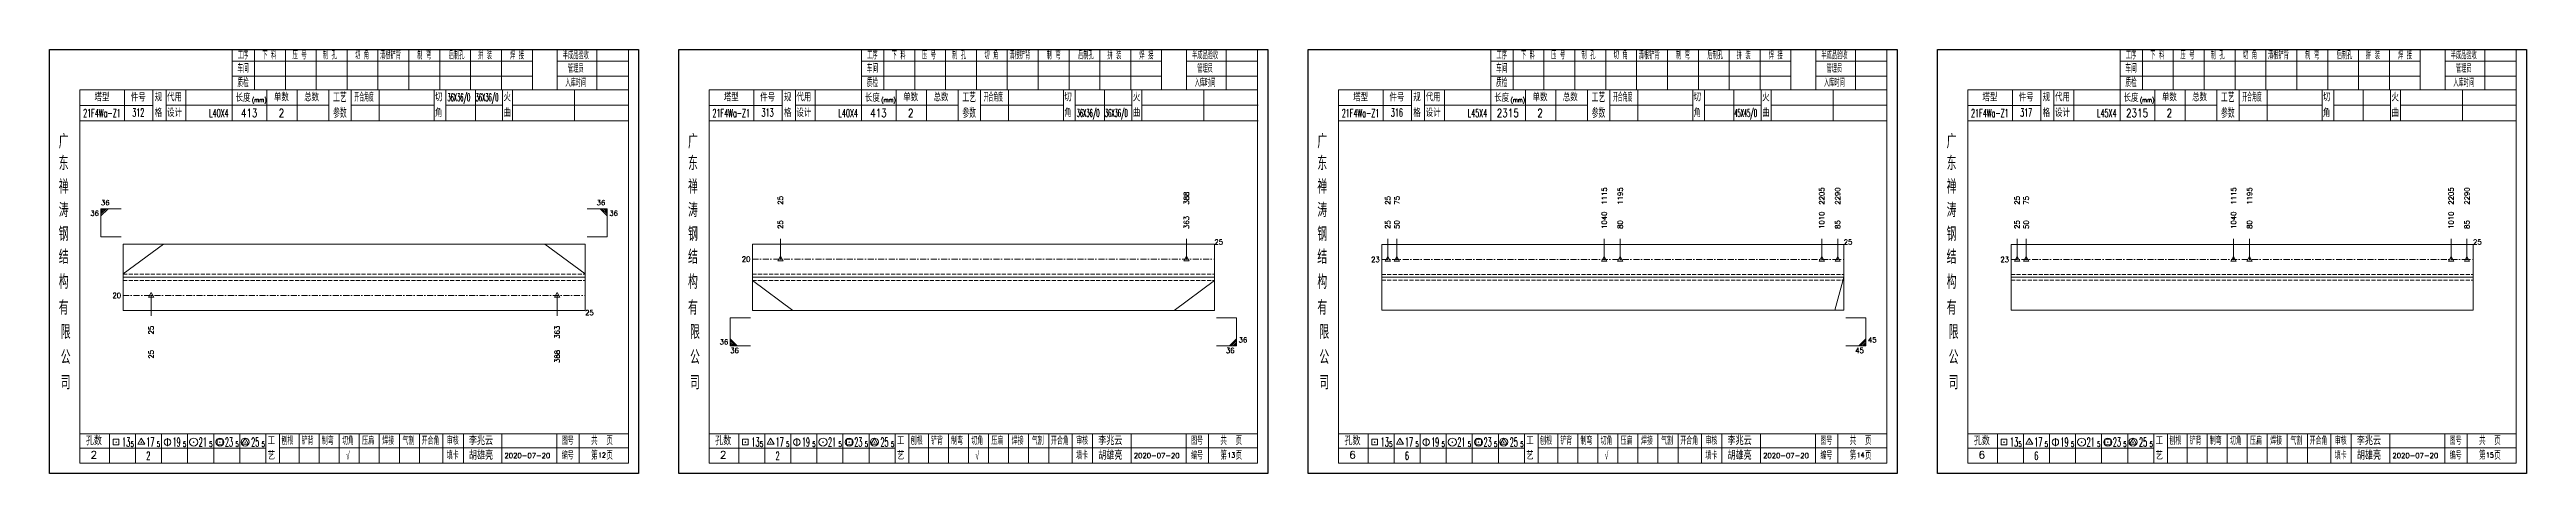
# Model space of a CAD drawing. Extents: x 1310 to 15542, y -76 to 8381.
# Drawn here: x 4950 to 6178, y 4374 to 4584 of the extents above; entities that cross this region are included whole.
import ezdxf
from ezdxf.enums import TextEntityAlignment as Align

# ---------------------------------------------------------------- set-up
doc = ezdxf.new("R2010")
doc.units = 0
doc.header["$MEASUREMENT"] = 0
doc.linetypes.add('一点画线', pattern=[5.2, 3, -1, 0.2, -1])
doc.linetypes.add('虚线', pattern=[2.75, 2, -0.75])
doc.layers.get('0').update_dxf_attribs({"linetype": 'CONTINUOUS', "lineweight": 25})
for name, color, linetype, lineweight in [('1', 7, 'CONTINUOUS', 25), ('4', 7, 'CONTINUOUS', 25), ('5', 7, 'CONTINUOUS', 25)]:
    doc.layers.add(name, color=color, linetype=linetype, lineweight=lineweight)
doc.styles.get("Standard").update_dxf_attribs({"font": 'simplex.shx', "width": 0.7, "height": 3, "bigfont": 'gbhzfs.shx'})

# ---------------------------------------------------------------- blocks, each defined once
blk = doc.blocks.new('孔17.5')
at = {"layer": '5', "color": 7, "linetype": 'Continuous', "lineweight": 13}
for p, q in [((0, 1), (-0.866, -0.5)), ((-0.1, -0.1), (0.1, 0.1)), ((0.1, -0.1), (-0.1, 0.1)), ((0.866, -0.5), (0, 1)), ((-0.866, -0.5), (0.866, -0.5))]:
    blk.add_line(p, q, dxfattribs=at)
blk = doc.blocks.new('CTJGK')
at = {"color": 6, "linetype": 'Continuous'}
for p, q in [((0, 209.97), (292.13, 209.97)), ((0, 0), (0, 209.97)), ((292.13, 209.97), (292.13, 0)), ((292.13, 0), (0, 0))]:
    blk.add_line(p, q, dxfattribs=at)

msp = doc.modelspace()

# ---------------------------------------------------------------- linework, layer by layer
at = {"color": 7, "linetype": 'Continuous', "lineweight": 13}
for p, q in [((4975.352, 4504.884), (4985.352, 4504.884)), ((4975.352, 4490.884), (4975.352, 4504.884)), ((4976.227, 4504.884), (4975.352, 4504.009)), ((4977.102, 4504.884), (4975.352, 4503.134)), ((4977.977, 4504.884), (4975.352, 4502.259)), ((4978.852, 4504.884), (4975.352, 4501.384)), ((5226.482, 4504.884), (5216.482, 4504.884)), ((5222.982, 4504.884), (5226.482, 4501.384)), ((5223.857, 4504.884), (5226.482, 4502.259)), ((5224.732, 4504.884), (5226.482, 4503.134)), ((5225.607, 4504.884), (5226.482, 4504.009)), ((5226.482, 4490.884), (5226.482, 4504.884)), ((4975.352, 4490.884), (4985.352, 4490.884)), ((4986.352, 4472.534), (5006.324, 4487.384)), ((5215.482, 4472.534), (5195.509, 4487.384)), ((5226.482, 4490.884), (5216.482, 4490.884)), ((5312.352, 4479.884), (5312.352, 4489.884)), ((5513.742, 4479.884), (5513.742, 4489.884)), ((5613.612, 4479.717), (5613.612, 4489.884)), ((5618.112, 4479.717), (5618.112, 4489.884)), ((5720.97, 4479.717), (5720.97, 4489.884)), ((5728.888, 4479.717), (5728.888, 4489.884)), ((5828.854, 4479.717), (5828.854, 4489.884)), ((5836.742, 4479.717), (5836.742, 4489.884)), ((5925.742, 4479.717), (5925.742, 4489.884)), ((5930.242, 4479.717), (5930.242, 4489.884)), ((6033.1, 4479.717), (6033.1, 4489.884)), ((6041.018, 4479.717), (6041.018, 4489.884)), ((6140.984, 4479.717), (6140.984, 4489.884)), ((6148.872, 4479.717), (6148.872, 4489.884)), ((5000.222, 4461.884), (5000.222, 4451.884)), ((5201.612, 4461.884), (5201.612, 4451.884)), ((5298.482, 4469.234), (5318.454, 4454.384)), ((5527.612, 4469.234), (5507.639, 4454.384)), ((5839.742, 4470.884), (5835.288, 4454.551)), ((5287.482, 4450.884), (5297.482, 4450.884)), ((5287.482, 4450.884), (5287.482, 4436.884)), ((5538.612, 4450.884), (5528.612, 4450.884)), ((5538.612, 4450.884), (5538.612, 4436.884)), ((5850.742, 4450.884), (5840.742, 4450.884)), ((5850.742, 4450.884), (5850.742, 4436.884)), ((5290.982, 4436.884), (5287.482, 4440.384)), ((5290.107, 4436.884), (5287.482, 4439.509)), ((5289.232, 4436.884), (5287.482, 4438.634)), ((5288.357, 4436.884), (5287.482, 4437.759)), ((5287.482, 4436.884), (5297.482, 4436.884)), ((5538.612, 4436.884), (5528.612, 4436.884)), ((5535.112, 4436.884), (5538.612, 4440.384)), ((5535.987, 4436.884), (5538.612, 4439.509)), ((5536.862, 4436.884), (5538.612, 4438.634)), ((5537.737, 4436.884), (5538.612, 4437.759)), ((5850.742, 4436.884), (5840.742, 4436.884)), ((5847.242, 4436.884), (5850.742, 4440.384)), ((5848.117, 4436.884), (5850.742, 4439.509)), ((5848.992, 4436.884), (5850.742, 4438.634)), ((5849.867, 4436.884), (5850.742, 4437.759))]:
    msp.add_line(p, q, dxfattribs=at)
at = {"color": 7, "linetype": 'Continuous', "lineweight": 18}
for p, q in [((4986.352, 4487.384), (4986.352, 4454.384)), ((4986.352, 4487.384), (5215.482, 4487.384)), ((5215.482, 4487.384), (5215.482, 4454.384)), ((5298.482, 4487.384), (5298.482, 4454.384)), ((5298.482, 4487.384), (5527.612, 4487.384)), ((5527.612, 4487.384), (5527.612, 4454.384)), ((5610.612, 4487.217), (5610.612, 4454.551)), ((5610.612, 4487.217), (5839.742, 4487.217)), ((5839.742, 4487.217), (5839.742, 4454.551)), ((5922.742, 4487.217), (5922.742, 4454.551)), ((5922.742, 4487.217), (6151.872, 4487.217)), ((6151.872, 4487.217), (6151.872, 4454.551)), ((4986.352, 4470.884), (5215.482, 4470.884)), ((5298.482, 4470.884), (5527.612, 4470.884)), ((5610.612, 4470.884), (5839.742, 4470.884)), ((5922.742, 4470.884), (6151.872, 4470.884))]:
    msp.add_line(p, q, dxfattribs=at)
at = {"color": 1, "linetype": '虚线', "lineweight": 18}
for p, q in [((4986.352, 4472.384), (5215.482, 4472.384)), ((5298.482, 4472.384), (5527.612, 4472.384)), ((5610.612, 4472.217), (5839.742, 4472.217)), ((5922.742, 4472.217), (6151.872, 4472.217)), ((4986.352, 4469.384), (5215.482, 4469.384)), ((5298.482, 4469.384), (5527.612, 4469.384)), ((5610.612, 4469.551), (5839.742, 4469.551)), ((5922.742, 4469.551), (6151.872, 4469.551))]:
    msp.add_line(p, q, dxfattribs=at)
at = {"color": 3, "linetype": '一点画线', "lineweight": 13}
for p, q in [((5298.482, 4479.884), (5527.612, 4479.884)), ((5610.612, 4479.717), (5839.742, 4479.717)), ((5922.742, 4479.717), (6151.872, 4479.717)), ((4986.352, 4461.884), (5215.482, 4461.884))]:
    msp.add_line(p, q, dxfattribs=at)
at = {"layer": '1', "color": 7, "linetype": 'Continuous', "lineweight": 18}
for p, q in [((4986.352, 4454.384), (5215.482, 4454.384)), ((5298.482, 4454.384), (5527.612, 4454.384)), ((5610.612, 4454.551), (5839.742, 4454.551)), ((5922.742, 4454.551), (6151.872, 4454.551))]:
    msp.add_line(p, q, dxfattribs=at)
at = {"layer": '4', "color": 1, "linetype": 'Continuous', "lineweight": 18}
for p, q in [((4949.852, 4583.711), (4949.852, 4373.741)), ((5241.982, 4583.711), (4949.852, 4583.711)), ((5040.482, 4583.711), (5040.482, 4563.871)), ((5051.512, 4583.711), (5051.512, 4563.851)), ((5066.822, 4583.711), (5066.822, 4563.851)), ((5082.142, 4583.711), (5082.142, 4563.851)), ((5097.452, 4583.711), (5097.452, 4563.851)), ((5112.762, 4583.711), (5112.762, 4563.851)), ((5128.072, 4583.711), (5128.072, 4563.851)), ((5143.392, 4583.711), (5143.392, 4563.851)), ((5158.702, 4583.711), (5158.702, 4563.851)), ((5174.012, 4583.711), (5174.012, 4563.851)), ((5189.322, 4583.711), (5189.322, 4563.871)), ((5189.322, 4583.711), (5189.322, 4563.851)), ((5201.602, 4583.711), (5201.602, 4563.851)), ((5221.352, 4583.711), (5221.352, 4563.851)), ((5236.932, 4583.711), (5236.932, 4563.851)), ((5241.982, 4553.911), (5241.982, 4583.711)), ((5261.982, 4583.711), (5261.982, 4373.741)), ((5554.112, 4583.711), (5261.982, 4583.711)), ((5352.612, 4583.711), (5352.612, 4563.871)), ((5363.642, 4583.711), (5363.642, 4563.851)), ((5378.952, 4583.711), (5378.952, 4563.851)), ((5394.272, 4583.711), (5394.272, 4563.851)), ((5409.582, 4583.711), (5409.582, 4563.851)), ((5424.892, 4583.711), (5424.892, 4563.851)), ((5440.202, 4583.711), (5440.202, 4563.851)), ((5455.522, 4583.711), (5455.522, 4563.851)), ((5470.832, 4583.711), (5470.832, 4563.851)), ((5486.142, 4583.711), (5486.142, 4563.851)), ((5501.452, 4583.711), (5501.452, 4563.871)), ((5501.452, 4583.711), (5501.452, 4563.851)), ((5513.732, 4583.711), (5513.732, 4563.851)), ((5533.482, 4583.711), (5533.482, 4563.851)), ((5549.062, 4583.711), (5549.062, 4563.851)), ((5554.112, 4553.911), (5554.112, 4583.711)), ((5574.112, 4583.711), (5574.112, 4373.741)), ((5866.242, 4583.711), (5574.112, 4583.711)), ((5664.742, 4583.711), (5664.742, 4563.871)), ((5675.772, 4583.711), (5675.772, 4563.851)), ((5691.082, 4583.711), (5691.082, 4563.851)), ((5706.402, 4583.711), (5706.402, 4563.851)), ((5721.712, 4583.711), (5721.712, 4563.851)), ((5737.022, 4583.711), (5737.022, 4563.851)), ((5752.332, 4583.711), (5752.332, 4563.851)), ((5767.652, 4583.711), (5767.652, 4563.851)), ((5782.962, 4583.711), (5782.962, 4563.851)), ((5798.272, 4583.711), (5798.272, 4563.851)), ((5813.582, 4583.711), (5813.582, 4563.871)), ((5813.582, 4583.711), (5813.582, 4563.851)), ((5825.862, 4583.711), (5825.862, 4563.851)), ((5845.612, 4583.711), (5845.612, 4563.851)), ((5861.192, 4583.711), (5861.192, 4563.851)), ((5866.242, 4553.911), (5866.242, 4583.711)), ((5886.242, 4583.711), (5886.242, 4373.741)), ((6178.372, 4583.711), (5886.242, 4583.711)), ((5976.872, 4583.711), (5976.872, 4563.871)), ((5987.902, 4583.711), (5987.902, 4563.851)), ((6003.212, 4583.711), (6003.212, 4563.851)), ((6018.532, 4583.711), (6018.532, 4563.851)), ((6033.842, 4583.711), (6033.842, 4563.851)), ((6049.152, 4583.711), (6049.152, 4563.851)), ((6064.462, 4583.711), (6064.462, 4563.851)), ((6079.782, 4583.711), (6079.782, 4563.851)), ((6095.092, 4583.711), (6095.092, 4563.851)), ((6110.402, 4583.711), (6110.402, 4563.851)), ((6125.712, 4583.711), (6125.712, 4563.871)), ((6125.712, 4583.711), (6125.712, 4563.851)), ((6137.992, 4583.711), (6137.992, 4563.851)), ((6157.742, 4583.711), (6157.742, 4563.851)), ((6173.322, 4583.711), (6173.322, 4563.851)), ((6178.372, 4553.911), (6178.372, 4583.711)), ((5189.322, 4577.981), (5040.482, 4577.981)), ((5189.322, 4570.501), (5040.482, 4570.501)), ((5236.932, 4577.981), (5201.602, 4577.981)), ((5236.932, 4570.501), (5201.602, 4570.501)), ((5501.452, 4577.981), (5352.612, 4577.981)), ((5501.452, 4570.501), (5352.612, 4570.501)), ((5549.062, 4577.981), (5513.732, 4577.981)), ((5549.062, 4570.501), (5513.732, 4570.501)), ((5813.582, 4577.981), (5664.742, 4577.981)), ((5813.582, 4570.501), (5664.742, 4570.501)), ((5861.192, 4577.981), (5825.862, 4577.981)), ((5861.192, 4570.501), (5825.862, 4570.501)), ((6125.712, 4577.981), (5976.872, 4577.981)), ((6125.712, 4570.501), (5976.872, 4570.501)), ((6173.322, 4577.981), (6137.992, 4577.981)), ((6173.322, 4570.501), (6137.992, 4570.501)), ((4964.862, 4563.851), (4964.862, 4378.791)), ((5236.932, 4563.851), (4964.862, 4563.851)), ((4986.982, 4563.861), (4986.982, 4548.441)), ((5001.132, 4548.441), (5001.132, 4563.851)), ((5007.632, 4548.441), (5007.632, 4563.851)), ((5017.502, 4563.851), (5017.502, 4548.441)), ((5040.482, 4563.871), (5040.482, 4548.441)), ((5057.602, 4563.851), (5057.602, 4548.441)), ((5072.652, 4563.851), (5072.652, 4548.441)), ((5088.352, 4563.851), (5088.352, 4548.441)), ((5099.412, 4563.851), (5099.412, 4548.441)), ((5113.362, 4563.851), (5113.362, 4548.441)), ((5140.662, 4563.851), (5140.662, 4548.441)), ((5146.422, 4563.851), (5146.422, 4548.441)), ((5161.042, 4563.851), (5161.042, 4548.441)), ((5174.502, 4563.851), (5174.502, 4548.441)), ((5179.492, 4563.851), (5179.492, 4548.441)), ((5210.232, 4563.851), (5210.232, 4548.441)), ((5236.932, 4378.791), (5236.932, 4563.851)), ((5276.992, 4563.851), (5276.992, 4378.791)), ((5549.062, 4563.851), (5276.992, 4563.851)), ((5299.112, 4563.861), (5299.112, 4548.441)), ((5313.262, 4548.441), (5313.262, 4563.851)), ((5319.762, 4548.441), (5319.762, 4563.851)), ((5329.632, 4563.851), (5329.632, 4548.441)), ((5352.612, 4563.871), (5352.612, 4548.441)), ((5369.732, 4563.851), (5369.732, 4548.441)), ((5384.782, 4563.851), (5384.782, 4548.441)), ((5400.482, 4563.851), (5400.482, 4548.441)), ((5411.542, 4563.851), (5411.542, 4548.441)), ((5425.492, 4563.851), (5425.492, 4548.441)), ((5452.792, 4563.851), (5452.792, 4548.441)), ((5458.552, 4563.851), (5458.552, 4548.441)), ((5473.172, 4563.851), (5473.172, 4548.441)), ((5486.632, 4563.851), (5486.632, 4548.441)), ((5491.622, 4563.851), (5491.622, 4548.441)), ((5522.362, 4563.851), (5522.362, 4548.441)), ((5549.062, 4378.791), (5549.062, 4563.851)), ((5589.122, 4563.851), (5589.122, 4378.791)), ((5861.192, 4563.851), (5589.122, 4563.851)), ((5611.242, 4563.861), (5611.242, 4548.441)), ((5625.392, 4548.441), (5625.392, 4563.851)), ((5631.892, 4548.441), (5631.892, 4563.851)), ((5641.762, 4563.851), (5641.762, 4548.441)), ((5664.742, 4563.871), (5664.742, 4548.441)), ((5681.862, 4563.851), (5681.862, 4548.441)), ((5696.912, 4563.851), (5696.912, 4548.441)), ((5712.612, 4563.851), (5712.612, 4548.441)), ((5723.672, 4563.851), (5723.672, 4548.441)), ((5737.622, 4563.851), (5737.622, 4548.441)), ((5764.922, 4563.851), (5764.922, 4548.441)), ((5770.682, 4563.851), (5770.682, 4548.441)), ((5785.302, 4563.851), (5785.302, 4548.441)), ((5798.762, 4563.851), (5798.762, 4548.441)), ((5803.752, 4563.851), (5803.752, 4548.441)), ((5834.492, 4563.851), (5834.492, 4548.441)), ((5861.192, 4378.791), (5861.192, 4563.851)), ((5901.252, 4563.851), (5901.252, 4378.791)), ((6173.322, 4563.851), (5901.252, 4563.851)), ((5923.372, 4563.861), (5923.372, 4548.441)), ((5937.522, 4548.441), (5937.522, 4563.851)), ((5944.022, 4548.441), (5944.022, 4563.851)), ((5953.892, 4563.851), (5953.892, 4548.441)), ((5976.872, 4563.871), (5976.872, 4548.441)), ((5993.992, 4563.851), (5993.992, 4548.441)), ((6009.042, 4563.851), (6009.042, 4548.441)), ((6024.742, 4563.851), (6024.742, 4548.441)), ((6035.802, 4563.851), (6035.802, 4548.441)), ((6049.752, 4563.851), (6049.752, 4548.441)), ((6077.052, 4563.851), (6077.052, 4548.441)), ((6082.812, 4563.851), (6082.812, 4548.441)), ((6097.432, 4563.851), (6097.432, 4548.441)), ((6110.892, 4563.851), (6110.892, 4548.441)), ((6115.882, 4563.851), (6115.882, 4548.441)), ((6146.622, 4563.851), (6146.622, 4548.441)), ((6173.322, 4378.791), (6173.322, 4563.851)), ((5001.132, 4556.091), (4964.862, 4556.091)), ((5237.112, 4548.441), (4964.862, 4548.441)), ((5088.352, 4556.141), (5007.632, 4556.141)), ((5099.412, 4556.141), (5140.662, 4556.141)), ((5146.422, 4556.141), (5174.502, 4556.141)), ((5179.492, 4556.141), (5237.112, 4556.141)), ((5241.982, 4373.741), (5241.982, 4553.911)), ((5313.262, 4556.091), (5276.992, 4556.091)), ((5549.242, 4548.441), (5276.992, 4548.441)), ((5400.482, 4556.141), (5319.762, 4556.141)), ((5411.542, 4556.141), (5452.792, 4556.141)), ((5458.552, 4556.141), (5486.632, 4556.141)), ((5491.622, 4556.141), (5549.242, 4556.141)), ((5554.112, 4373.741), (5554.112, 4553.911)), ((5625.392, 4556.091), (5589.122, 4556.091)), ((5861.372, 4548.441), (5589.122, 4548.441)), ((5712.612, 4556.141), (5631.892, 4556.141)), ((5723.672, 4556.141), (5764.922, 4556.141)), ((5770.682, 4556.141), (5798.762, 4556.141)), ((5803.752, 4556.141), (5861.372, 4556.141)), ((5866.242, 4373.741), (5866.242, 4553.911)), ((5937.522, 4556.091), (5901.252, 4556.091)), ((6173.502, 4548.441), (5901.252, 4548.441)), ((6024.742, 4556.141), (5944.022, 4556.141)), ((6035.802, 4556.141), (6077.052, 4556.141)), ((6082.812, 4556.141), (6110.892, 4556.141)), ((6115.882, 4556.141), (6173.502, 4556.141)), ((6178.372, 4373.741), (6178.372, 4553.911)), ((4964.862, 4393.321), (5236.932, 4393.321)), ((5057.112, 4386.191), (4964.862, 4386.191)), ((4979.552, 4393.321), (4979.552, 4378.791)), ((4992.482, 4378.791), (4992.482, 4393.321)), ((5005.412, 4393.321), (5005.412, 4378.791)), ((5018.332, 4378.791), (5018.332, 4393.321)), ((5031.262, 4393.321), (5031.262, 4378.791)), ((5044.192, 4378.791), (5044.192, 4393.321)), ((5057.112, 4378.791), (5057.112, 4393.321)), ((5063.942, 4386.351), (5236.932, 4386.351)), ((5063.982, 4378.791), (5063.982, 4393.321)), ((5073.642, 4378.791), (5073.642, 4393.321)), ((5083.582, 4378.791), (5083.582, 4393.321)), ((5093.522, 4378.791), (5093.522, 4393.321)), ((5103.472, 4378.791), (5103.472, 4393.321)), ((5113.412, 4378.791), (5113.412, 4393.321)), ((5123.352, 4378.791), (5123.352, 4393.321)), ((5133.302, 4378.791), (5133.302, 4393.321)), ((5144.942, 4378.791), (5144.942, 4393.321)), ((5155.092, 4378.791), (5155.092, 4393.321)), ((5174.152, 4378.791), (5174.152, 4393.321)), ((5201.532, 4378.791), (5201.532, 4393.321)), ((5212.492, 4378.791), (5212.492, 4393.321)), ((5276.992, 4393.321), (5549.062, 4393.321)), ((5369.242, 4386.191), (5276.992, 4386.191)), ((5291.682, 4393.321), (5291.682, 4378.791)), ((5304.612, 4378.791), (5304.612, 4393.321)), ((5317.542, 4393.321), (5317.542, 4378.791)), ((5330.462, 4378.791), (5330.462, 4393.321)), ((5343.392, 4393.321), (5343.392, 4378.791)), ((5356.322, 4378.791), (5356.322, 4393.321)), ((5369.242, 4378.791), (5369.242, 4393.321)), ((5376.072, 4386.351), (5549.062, 4386.351)), ((5376.112, 4378.791), (5376.112, 4393.321)), ((5385.772, 4378.791), (5385.772, 4393.321)), ((5395.712, 4378.791), (5395.712, 4393.321)), ((5405.652, 4378.791), (5405.652, 4393.321)), ((5415.602, 4378.791), (5415.602, 4393.321)), ((5425.542, 4378.791), (5425.542, 4393.321)), ((5435.482, 4378.791), (5435.482, 4393.321)), ((5445.432, 4378.791), (5445.432, 4393.321)), ((5457.072, 4378.791), (5457.072, 4393.321)), ((5467.222, 4378.791), (5467.222, 4393.321)), ((5486.282, 4378.791), (5486.282, 4393.321)), ((5513.662, 4378.791), (5513.662, 4393.321)), ((5524.622, 4378.791), (5524.622, 4393.321)), ((5589.122, 4393.321), (5861.192, 4393.321)), ((5681.372, 4386.191), (5589.122, 4386.191)), ((5603.812, 4393.321), (5603.812, 4378.791)), ((5616.742, 4378.791), (5616.742, 4393.321)), ((5629.672, 4393.321), (5629.672, 4378.791)), ((5642.592, 4378.791), (5642.592, 4393.321)), ((5655.522, 4393.321), (5655.522, 4378.791)), ((5668.452, 4378.791), (5668.452, 4393.321)), ((5681.372, 4378.791), (5681.372, 4393.321)), ((5688.202, 4386.351), (5861.192, 4386.351)), ((5688.242, 4378.791), (5688.242, 4393.321)), ((5697.902, 4378.791), (5697.902, 4393.321)), ((5707.842, 4378.791), (5707.842, 4393.321)), ((5717.782, 4378.791), (5717.782, 4393.321)), ((5727.732, 4378.791), (5727.732, 4393.321)), ((5737.672, 4378.791), (5737.672, 4393.321)), ((5747.612, 4378.791), (5747.612, 4393.321)), ((5757.562, 4378.791), (5757.562, 4393.321)), ((5769.202, 4378.791), (5769.202, 4393.321)), ((5779.352, 4378.791), (5779.352, 4393.321)), ((5798.412, 4378.791), (5798.412, 4393.321)), ((5825.792, 4378.791), (5825.792, 4393.321)), ((5836.752, 4378.791), (5836.752, 4393.321)), ((5901.252, 4393.321), (6173.322, 4393.321)), ((5993.502, 4386.191), (5901.252, 4386.191)), ((5915.942, 4393.321), (5915.942, 4378.791)), ((5928.872, 4378.791), (5928.872, 4393.321)), ((5941.802, 4393.321), (5941.802, 4378.791)), ((5954.722, 4378.791), (5954.722, 4393.321)), ((5967.652, 4393.321), (5967.652, 4378.791)), ((5980.582, 4378.791), (5980.582, 4393.321)), ((5993.502, 4378.791), (5993.502, 4393.321)), ((6000.332, 4386.351), (6173.322, 4386.351)), ((6000.372, 4378.791), (6000.372, 4393.321)), ((6010.032, 4378.791), (6010.032, 4393.321)), ((6019.972, 4378.791), (6019.972, 4393.321)), ((6029.912, 4378.791), (6029.912, 4393.321)), ((6039.862, 4378.791), (6039.862, 4393.321)), ((6049.802, 4378.791), (6049.802, 4393.321)), ((6059.742, 4378.791), (6059.742, 4393.321)), ((6069.692, 4378.791), (6069.692, 4393.321)), ((6081.332, 4378.791), (6081.332, 4393.321)), ((6091.482, 4378.791), (6091.482, 4393.321)), ((6110.542, 4378.791), (6110.542, 4393.321)), ((6137.922, 4378.791), (6137.922, 4393.321)), ((6148.882, 4378.791), (6148.882, 4393.321)), ((4949.852, 4373.741), (5241.982, 4373.741)), ((4964.862, 4378.791), (5236.932, 4378.791)), ((5261.982, 4373.741), (5554.112, 4373.741)), ((5276.992, 4378.791), (5549.062, 4378.791)), ((5574.112, 4373.741), (5866.242, 4373.741)), ((5589.122, 4378.791), (5861.192, 4378.791)), ((5886.242, 4373.741), (6178.372, 4373.741)), ((5901.252, 4378.791), (6173.322, 4378.791))]:
    msp.add_line(p, q, dxfattribs=at)
at = {"layer": '4', "color": 7, "linetype": 'Continuous', "lineweight": 13}
for p, q in [((4981.438, 4387.827), (4981.438, 4390.655)), ((4981.438, 4390.655), (4984.266, 4390.655)), ((4984.266, 4387.827), (4981.438, 4387.827)), ((4982.652, 4389.041), (4983.052, 4389.441)), ((4983.052, 4389.041), (4982.652, 4389.441)), ((4984.266, 4390.655), (4984.266, 4387.827)), ((4995.352, 4391.241), (4993.62, 4388.241)), ((4993.62, 4388.241), (4997.084, 4388.241)), ((4995.152, 4389.041), (4995.552, 4389.441)), ((4995.552, 4389.041), (4995.152, 4389.441)), ((4997.084, 4388.241), (4995.352, 4391.241)), ((5008.352, 4391.241), (5008.352, 4387.241)), ((5021.152, 4389.041), (5021.552, 4389.441)), ((5021.552, 4389.041), (5021.152, 4389.441)), ((5032.938, 4387.827), (5032.938, 4390.655)), ((5032.938, 4390.655), (5035.766, 4390.655)), ((5035.766, 4387.827), (5032.938, 4387.827)), ((5034.152, 4389.041), (5034.552, 4389.441)), ((5034.552, 4389.041), (5034.152, 4389.441)), ((5035.766, 4390.655), (5035.766, 4387.827)), ((5046.852, 4391.241), (5045.12, 4388.241)), ((5045.12, 4388.241), (5048.584, 4388.241)), ((5046.652, 4389.041), (5047.052, 4389.441)), ((5047.052, 4389.041), (5046.652, 4389.441)), ((5048.584, 4388.241), (5046.852, 4391.241)), ((5293.568, 4387.827), (5293.568, 4390.655)), ((5293.568, 4390.655), (5296.396, 4390.655)), ((5296.396, 4387.827), (5293.568, 4387.827)), ((5294.782, 4389.041), (5295.182, 4389.441)), ((5295.182, 4389.041), (5294.782, 4389.441)), ((5296.396, 4390.655), (5296.396, 4387.827)), ((5307.482, 4391.241), (5305.75, 4388.241)), ((5305.75, 4388.241), (5309.214, 4388.241)), ((5307.282, 4389.041), (5307.682, 4389.441)), ((5307.682, 4389.041), (5307.282, 4389.441)), ((5309.214, 4388.241), (5307.482, 4391.241)), ((5320.482, 4391.241), (5320.482, 4387.241)), ((5333.282, 4389.041), (5333.682, 4389.441)), ((5333.682, 4389.041), (5333.282, 4389.441)), ((5345.068, 4387.827), (5345.068, 4390.655)), ((5345.068, 4390.655), (5347.896, 4390.655)), ((5347.896, 4387.827), (5345.068, 4387.827)), ((5346.282, 4389.041), (5346.682, 4389.441)), ((5346.682, 4389.041), (5346.282, 4389.441)), ((5347.896, 4390.655), (5347.896, 4387.827)), ((5358.982, 4391.241), (5357.25, 4388.241)), ((5357.25, 4388.241), (5360.714, 4388.241)), ((5358.782, 4389.041), (5359.182, 4389.441)), ((5359.182, 4389.041), (5358.782, 4389.441)), ((5360.714, 4388.241), (5358.982, 4391.241)), ((5605.698, 4387.827), (5605.698, 4390.655)), ((5605.698, 4390.655), (5608.526, 4390.655)), ((5608.526, 4387.827), (5605.698, 4387.827)), ((5606.912, 4389.041), (5607.312, 4389.441)), ((5607.312, 4389.041), (5606.912, 4389.441)), ((5608.526, 4390.655), (5608.526, 4387.827)), ((5619.612, 4391.241), (5617.88, 4388.241)), ((5617.88, 4388.241), (5621.344, 4388.241)), ((5619.412, 4389.041), (5619.812, 4389.441)), ((5619.812, 4389.041), (5619.412, 4389.441)), ((5621.344, 4388.241), (5619.612, 4391.241)), ((5632.612, 4391.241), (5632.612, 4387.241)), ((5645.412, 4389.041), (5645.812, 4389.441)), ((5645.812, 4389.041), (5645.412, 4389.441)), ((5657.198, 4387.827), (5657.198, 4390.655)), ((5657.198, 4390.655), (5660.026, 4390.655)), ((5660.026, 4387.827), (5657.198, 4387.827)), ((5658.412, 4389.041), (5658.812, 4389.441)), ((5658.812, 4389.041), (5658.412, 4389.441)), ((5660.026, 4390.655), (5660.026, 4387.827)), ((5671.112, 4391.241), (5669.38, 4388.241)), ((5669.38, 4388.241), (5672.844, 4388.241)), ((5670.912, 4389.041), (5671.312, 4389.441)), ((5671.312, 4389.041), (5670.912, 4389.441)), ((5672.844, 4388.241), (5671.112, 4391.241)), ((5917.828, 4387.827), (5917.828, 4390.655)), ((5917.828, 4390.655), (5920.656, 4390.655)), ((5920.656, 4387.827), (5917.828, 4387.827)), ((5919.042, 4389.041), (5919.442, 4389.441)), ((5919.442, 4389.041), (5919.042, 4389.441)), ((5920.656, 4390.655), (5920.656, 4387.827)), ((5931.742, 4391.241), (5930.01, 4388.241)), ((5930.01, 4388.241), (5933.474, 4388.241)), ((5931.542, 4389.041), (5931.942, 4389.441)), ((5931.942, 4389.041), (5931.542, 4389.441)), ((5933.474, 4388.241), (5931.742, 4391.241)), ((5944.742, 4391.241), (5944.742, 4387.241)), ((5957.542, 4389.041), (5957.942, 4389.441)), ((5957.942, 4389.041), (5957.542, 4389.441)), ((5969.328, 4387.827), (5969.328, 4390.655)), ((5969.328, 4390.655), (5972.156, 4390.655)), ((5972.156, 4387.827), (5969.328, 4387.827)), ((5970.542, 4389.041), (5970.942, 4389.441)), ((5970.942, 4389.041), (5970.542, 4389.441)), ((5972.156, 4390.655), (5972.156, 4387.827)), ((5983.242, 4391.241), (5981.51, 4388.241)), ((5981.51, 4388.241), (5984.974, 4388.241)), ((5983.042, 4389.041), (5983.442, 4389.441)), ((5983.442, 4389.041), (5983.042, 4389.441)), ((5984.974, 4388.241), (5983.242, 4391.241))]:
    msp.add_line(p, q, dxfattribs=at)
for centre, radius in [((5008.352, 4389.241), 1.6), ((5021.352, 4389.241), 2), ((5034.352, 4389.241), 2), ((5046.852, 4389.241), 2), ((5320.482, 4389.241), 1.6), ((5333.482, 4389.241), 2), ((5346.482, 4389.241), 2), ((5358.982, 4389.241), 2), ((5632.612, 4389.241), 1.6), ((5645.612, 4389.241), 2), ((5658.612, 4389.241), 2), ((5671.112, 4389.241), 2), ((5944.742, 4389.241), 1.6), ((5957.742, 4389.241), 2), ((5970.742, 4389.241), 2), ((5983.242, 4389.241), 2)]:
    msp.add_circle(centre, radius, dxfattribs=at)

# ---------------------------------------------------------------- block references
at = {"color": 0, "linetype": 'Continuous'}
for p in [(4949.852, 4373.741), (5261.982, 4373.741), (5574.112, 4373.741), (5886.242, 4373.741)]:
    msp.add_blockref('CTJGK', p, dxfattribs=at)
at = {"color": 8, "linetype": 'Continuous', "lineweight": 9, "xscale": 1.5, "yscale": 1.5, "zscale": 1.5}
for p in [(5312.352, 4479.884), (5513.742, 4479.884), (5613.612, 4479.717), (5618.112, 4479.717), (5720.97, 4479.717), (5728.888, 4479.717), (5828.854, 4479.717), (5836.742, 4479.717), (5925.742, 4479.717), (5930.242, 4479.717), (6033.1, 4479.717), (6041.018, 4479.717), (6140.984, 4479.717), (6148.872, 4479.717)]:
    msp.add_blockref('孔17.5', p, dxfattribs=at)
at = {"layer": '1', "color": 8, "linetype": 'Continuous', "lineweight": 9, "xscale": 1.5, "yscale": 1.5, "zscale": 1.5}
for p in [(5000.222, 4461.884), (5201.612, 4461.884)]:
    msp.add_blockref('孔17.5', p, dxfattribs=at)

# ---------------------------------------------------------------- texts
at = {"color": 7, "linetype": 'Continuous', "lineweight": 13}
for s, p in [('36', (4975.352, 4505.884)), ('36', (5539.612, 4437.884)), ('45', (5851.742, 4437.884))]:
    msp.add_text(s, height=2.5, dxfattribs=at).set_placement(p, align=Align.BOTTOM_LEFT)
for p in [(5225.482, 4505.884), (5286.482, 4436.884)]:
    msp.add_text('36', height=2.5, dxfattribs=at).set_placement(p, align=Align.BOTTOM_RIGHT)
for s, p in [('25', (5312.352, 4506.884)), ('388', (5513.742, 4506.884)), ('25', (5613.612, 4506.884)), ('75', (5618.112, 4506.884)), ('1115', (5720.97, 4506.884)), ('1195', (5728.888, 4506.884)), ('2205', (5828.854, 4506.884)), ('2290', (5836.742, 4506.884)), ('25', (5925.742, 4506.884)), ('75', (5930.242, 4506.884)), ('1115', (6033.1, 4506.884)), ('1195', (6041.018, 4506.884)), ('2205', (6140.984, 4506.884)), ('2290', (6148.872, 4506.884))]:
    msp.add_text(s, height=2.5, rotation=90, dxfattribs=at).set_placement(p, align=Align.MIDDLE_LEFT)
for s, p in [('36', (4974.352, 4503.884)), ('36', (5537.612, 4435.884)), ('45', (5849.742, 4435.884))]:
    msp.add_text(s, height=2.5, dxfattribs=at).set_placement(p, align=Align.TOP_RIGHT)
for p in [(5227.482, 4503.884), (5287.482, 4435.884)]:
    msp.add_text('36', height=2.5, dxfattribs=at).set_placement(p, align=Align.TOP_LEFT)
at = {"color": 8, "linetype": 'Continuous', "lineweight": 9}
for s, p in [('25', (5312.352, 4494.884)), ('363', (5513.742, 4494.884)), ('25', (5613.612, 4494.884)), ('50', (5618.112, 4494.884)), ('1040', (5720.97, 4494.884)), ('80', (5728.888, 4494.884)), ('1010', (5828.854, 4494.884)), ('85', (5836.742, 4494.884)), ('25', (5925.742, 4494.884)), ('50', (5930.242, 4494.884)), ('1040', (6033.1, 4494.884)), ('80', (6041.018, 4494.884)), ('1010', (6140.984, 4494.884)), ('85', (6148.872, 4494.884))]:
    msp.add_text(s, height=2.5, rotation=90, dxfattribs=at).set_placement(p, align=Align.MIDDLE_LEFT)
at = {"color": 7, "linetype": 'Continuous', "lineweight": 13}
for p in [(5527.612, 4488.384), (5839.742, 4488.384), (6151.872, 4488.384)]:
    msp.add_text('25', height=2.5, dxfattribs=at).set_placement(p, align=Align.MIDDLE_LEFT)
for s, p in [('20', (5297.482, 4479.884)), ('23', (5609.612, 4479.717)), ('23', (5921.742, 4479.717)), ('20', (4985.352, 4461.884))]:
    msp.add_text(s, height=2.5, dxfattribs=at).set_placement(p, align=Align.MIDDLE_RIGHT)
at = {"layer": '1', "color": 7, "linetype": 'Continuous', "lineweight": 13}
msp.add_text('25', height=2.5, dxfattribs=at).set_placement((5215.482, 4453.384), align=Align.MIDDLE_LEFT)
at = {"layer": '1', "color": 8, "linetype": 'Continuous', "lineweight": 9}
for s, p in [('25', (5000.222, 4446.884)), ('363', (5201.612, 4446.884))]:
    msp.add_text(s, height=2.5, rotation=90, dxfattribs=at).set_placement(p, align=Align.MIDDLE_RIGHT)
at = {"layer": '1', "color": 7, "linetype": 'Continuous', "lineweight": 13}
for s, p in [('25', (5000.222, 4434.884)), ('388', (5201.612, 4434.884))]:
    msp.add_text(s, height=2.5, rotation=90, dxfattribs=at).set_placement(p, align=Align.MIDDLE_RIGHT)
at = {"layer": '4', "color": 1, "linetype": 'Continuous', "lineweight": 25}
for s, height, width, p in [('工序', 3.7, 0.7, (5045.852, 4580.841)), ('下 料', 3.7, 0.7, (5058.852, 4580.841)), ('压 号', 3.7, 0.7, (5073.852, 4580.841)), ('制 孔', 3.7, 0.7, (5088.852, 4580.841)), ('切 角', 3.7, 0.7, (5104.852, 4580.841)), ('清根铲背 ', 3.7, 0.7, (5119.852, 4580.841)), (' 制 弯', 3.7, 0.7, (5134.852, 4580.841)), (' 后制孔', 3.7, 0.7, (5150.852, 4580.841)), ('拼 装', 3.7, 0.7, (5165.852, 4580.841)), (' 焊 接', 3.7, 0.7, (5180.852, 4580.841)), ('半成品验收', 3.7, 0.7, (5210.852, 4580.841)), ('工序', 3.7, 0.7, (5357.982, 4580.841)), ('下 料', 3.7, 0.7, (5370.982, 4580.841)), ('压 号', 3.7, 0.7, (5385.982, 4580.841)), ('制 孔', 3.7, 0.7, (5400.982, 4580.841)), ('切 角', 3.7, 0.7, (5416.982, 4580.841)), ('清根铲背 ', 3.7, 0.7, (5431.982, 4580.841)), (' 制 弯', 3.7, 0.7, (5446.982, 4580.841)), (' 后制孔', 3.7, 0.7, (5462.982, 4580.841)), ('拼 装', 3.7, 0.7, (5477.982, 4580.841)), (' 焊 接', 3.7, 0.7, (5492.982, 4580.841)), ('半成品验收', 3.7, 0.7, (5522.982, 4580.841)), ('工序', 3.7, 0.7, (5670.112, 4580.841)), ('下 料', 3.7, 0.7, (5683.112, 4580.841)), ('压 号', 3.7, 0.7, (5698.112, 4580.841)), ('制 孔', 3.7, 0.7, (5713.112, 4580.841)), ('切 角', 3.7, 0.7, (5729.112, 4580.841)), ('清根铲背 ', 3.7, 0.7, (5744.112, 4580.841)), (' 制 弯', 3.7, 0.7, (5759.112, 4580.841)), (' 后制孔', 3.7, 0.7, (5775.112, 4580.841)), ('拼 装', 3.7, 0.7, (5790.112, 4580.841)), (' 焊 接', 3.7, 0.7, (5805.112, 4580.841)), ('半成品验收', 3.7, 0.7, (5835.112, 4580.841)), ('工序', 3.7, 0.7, (5982.242, 4580.841)), ('下 料', 3.7, 0.7, (5995.242, 4580.841)), ('压 号', 3.7, 0.7, (6010.242, 4580.841)), ('制 孔', 3.7, 0.7, (6025.242, 4580.841)), ('切 角', 3.7, 0.7, (6041.242, 4580.841)), ('清根铲背 ', 3.7, 0.7, (6056.242, 4580.841)), (' 制 弯', 3.7, 0.7, (6071.242, 4580.841)), (' 后制孔', 3.7, 0.7, (6087.242, 4580.841)), ('拼 装', 3.7, 0.7, (6102.242, 4580.841)), (' 焊 接', 3.7, 0.7, (6117.242, 4580.841)), ('半成品验收', 3.7, 0.7, (6147.242, 4580.841)), ('车间', 4, 0.7, (5045.852, 4574.241)), ('管理员', 3.7, 0.7, (5210.852, 4574.241)), ('车间', 4, 0.7, (5357.982, 4574.241)), ('管理员', 3.7, 0.7, (5522.982, 4574.241)), ('车间', 4, 0.7, (5670.112, 4574.241)), ('管理员', 3.7, 0.7, (5835.112, 4574.241)), ('车间', 4, 0.7, (5982.242, 4574.241)), ('管理员', 3.7, 0.7, (6147.242, 4574.241)), ('质检', 4, 0.7, (5045.852, 4567.181)), ('(mm)', 2.24, 0.7, (5053.852, 4558.741)), ('工艺', 4.8, 0.7, (5093.852, 4560.001)), ('开合角度', 4, 0.6, (5105.852, 4560.001)), ('36X36/0', 3.8, 0.4, (5152.852, 4560.001)), ('36X36/0', 3.8, 0.4, (5166.852, 4560.001)), ('入库时间', 3.7, 0.7, (5210.852, 4567.181)), ('质检', 4, 0.7, (5357.982, 4567.181)), ('(mm)', 2.24, 0.7, (5365.982, 4558.741)), ('工艺', 4.8, 0.7, (5405.982, 4560.001)), ('开合角度', 4, 0.6, (5417.982, 4560.001)), ('入库时间', 3.7, 0.7, (5522.982, 4567.181)), ('质检', 4, 0.7, (5670.112, 4567.181)), ('(mm)', 2.24, 0.7, (5678.112, 4558.741)), ('工艺', 4.8, 0.7, (5718.112, 4560.001)), ('开合角度', 4, 0.6, (5730.112, 4560.001)), ('入库时间', 3.7, 0.7, (5835.112, 4567.181)), ('质检', 4, 0.7, (5982.242, 4567.181)), ('(mm)', 2.24, 0.7, (5990.242, 4558.741)), ('工艺', 4.8, 0.7, (6030.242, 4560.001)), ('开合角度', 4, 0.6, (6042.242, 4560.001)), ('入库时间', 3.7, 0.7, (6147.242, 4567.181)), ('21F4Wa-Z1', 4, 0.5, (4975.852, 4552.261)), ('312', 4, 0.5, (4993.852, 4552.511)), ('L40X4', 4, 0.5, (5033.852, 4552.241)), ('413', 4, 0.8, (5048.852, 4552.291)), ('2', 4, 0.8, (5064.852, 4552.291)), ('参数', 4.8, 0.7, (5093.852, 4552.291)), ('21F4Wa-Z1', 4, 0.5, (5287.982, 4552.261)), ('313', 4, 0.5, (5305.982, 4552.511)), ('L40X4', 4, 0.5, (5345.982, 4552.241)), ('413', 4, 0.8, (5360.982, 4552.291)), ('2', 4, 0.8, (5376.982, 4552.291)), ('参数', 4.8, 0.7, (5405.982, 4552.291)), ('36X36/0', 3.8, 0.4, (5464.982, 4552.291)), ('36X36/0', 3.8, 0.4, (5478.982, 4552.291)), ('21F4Wa-Z1', 4, 0.5, (5600.112, 4552.261)), ('316', 4, 0.5, (5618.112, 4552.511)), ('L45X4', 4, 0.5, (5658.112, 4552.241)), ('2315', 4, 0.8, (5673.112, 4552.291)), ('2', 4, 0.8, (5689.112, 4552.291)), ('参数', 4.8, 0.7, (5718.112, 4552.291)), ('45X45/0', 3.8, 0.4, (5791.112, 4552.291)), ('21F4Wa-Z1', 4, 0.5, (5912.242, 4552.261)), ('317', 4, 0.5, (5930.242, 4552.511)), ('L45X4', 4, 0.5, (5970.242, 4552.241)), ('2315', 4, 0.8, (5985.242, 4552.291)), ('2', 4, 0.8, (6001.242, 4552.291)), ('参数', 4.8, 0.7, (6030.242, 4552.291)), ('广', 6.96, 0.7, (4956.852, 4538.211)), ('广', 6.96, 0.7, (5268.982, 4538.211)), ('广', 6.96, 0.7, (5581.112, 4538.211)), ('广', 6.96, 0.7, (5893.242, 4538.211)), ('东', 6.96, 0.7, (4956.852, 4527.421)), ('东', 6.96, 0.7, (5268.982, 4527.421)), ('东', 6.96, 0.7, (5581.112, 4527.421)), ('东', 6.96, 0.7, (5893.242, 4527.421)), ('禅', 6.96, 0.7, (4956.852, 4515.831)), ('禅', 6.96, 0.7, (5268.982, 4515.831)), ('禅', 6.96, 0.7, (5581.112, 4515.831)), ('禅', 6.96, 0.7, (5893.242, 4515.831)), ('钢', 6.96, 0.7, (4956.852, 4492.341)), ('涛', 6.96, 0.7, (4956.852, 4504.231)), ('钢', 6.96, 0.7, (5268.982, 4492.341)), ('涛', 6.96, 0.7, (5268.982, 4504.231)), ('钢', 6.96, 0.7, (5581.112, 4492.341)), ('涛', 6.96, 0.7, (5581.112, 4504.231)), ('钢', 6.96, 0.7, (5893.242, 4492.341)), ('涛', 6.96, 0.7, (5893.242, 4504.231)), ('结', 6.96, 0.7, (4956.852, 4481.031)), ('结', 6.96, 0.7, (5268.982, 4481.031)), ('结', 6.96, 0.7, (5581.112, 4481.031)), ('结', 6.96, 0.7, (5893.242, 4481.031)), ('构', 6.96, 0.7, (4956.852, 4468.651)), ('构', 6.96, 0.7, (5268.982, 4468.651)), ('构', 6.96, 0.7, (5581.112, 4468.651)), ('构', 6.96, 0.7, (5893.242, 4468.651)), ('有', 6.96, 0.7, (4956.852, 4455.841)), ('有', 6.96, 0.7, (5268.982, 4455.841)), ('有', 6.96, 0.7, (5581.112, 4455.841)), ('有', 6.96, 0.7, (5893.242, 4455.841)), ('限', 6.96, 0.7, (4957.852, 4443.841)), ('限', 6.96, 0.7, (5269.982, 4443.841)), ('限', 6.96, 0.7, (5582.112, 4443.841)), ('限', 6.96, 0.7, (5894.242, 4443.841)), ('公', 6.96, 0.7, (4957.852, 4431.301)), ('公', 6.96, 0.7, (5269.982, 4431.301)), ('公', 6.96, 0.7, (5582.112, 4431.301)), ('公', 6.96, 0.7, (5894.242, 4431.301)), ('司', 6.96, 0.7, (4957.852, 4418.821)), ('司', 6.96, 0.7, (5269.982, 4418.821)), ('司', 6.96, 0.7, (5582.112, 4418.821)), ('司', 6.96, 0.7, (5894.242, 4418.821)), ('13', 4.47, 0.5, (4987.852, 4389.241)), ('5', 2.68, 0.6, (4990.852, 4388.241)), ('17', 4.47, 0.5, (4999.852, 4389.241)), ('5', 2.68, 0.6, (5003.852, 4388.241)), ('19', 4.47, 0.5, (5012.852, 4389.241)), ('5', 2.68, 0.6, (5016.852, 4388.241)), ('21', 4.47, 0.5, (5025.852, 4389.241)), ('5', 2.68, 0.6, (5029.852, 4388.241)), ('23', 4.47, 0.5, (5038.852, 4389.241)), ('5', 2.68, 0.6, (5042.852, 4388.241)), ('25', 4.47, 0.5, (5051.852, 4389.241)), ('5', 2.68, 0.6, (5055.852, 4388.241)), ('刨根', 3.7, 0.8, (5067.852, 4389.841)), ('铲背', 3.7, 0.8, (5077.852, 4389.841)), ('制弯', 3.7, 0.8, (5087.852, 4389.841)), ('切角', 3.7, 0.8, (5097.852, 4389.841)), ('压扁', 3.7, 0.8, (5107.852, 4389.841)), ('焊接', 3.7, 0.8, (5117.852, 4389.841)), ('气割', 3.7, 0.8, (5127.852, 4389.841)), ('开合角', 3.7, 0.8, (5138.852, 4389.841)), ('审核', 3.7, 0.8, (5149.852, 4389.841)), ('图号', 3.7, 0.8, (5206.852, 4389.841)), ('共  页', 4, 0.8, (5223.852, 4389.841)), ('13', 4.47, 0.5, (5299.982, 4389.241)), ('5', 2.68, 0.6, (5302.982, 4388.241)), ('17', 4.47, 0.5, (5311.982, 4389.241)), ('5', 2.68, 0.6, (5315.982, 4388.241)), ('19', 4.47, 0.5, (5324.982, 4389.241)), ('5', 2.68, 0.6, (5328.982, 4388.241)), ('21', 4.47, 0.5, (5337.982, 4389.241)), ('5', 2.68, 0.6, (5341.982, 4388.241)), ('23', 4.47, 0.5, (5350.982, 4389.241)), ('5', 2.68, 0.6, (5354.982, 4388.241)), ('25', 4.47, 0.5, (5363.982, 4389.241)), ('5', 2.68, 0.6, (5367.982, 4388.241)), ('刨根', 3.7, 0.8, (5379.982, 4389.841)), ('铲背', 3.7, 0.8, (5389.982, 4389.841)), ('制弯', 3.7, 0.8, (5399.982, 4389.841)), ('切角', 3.7, 0.8, (5409.982, 4389.841)), ('压扁', 3.7, 0.8, (5419.982, 4389.841)), ('焊接', 3.7, 0.8, (5429.982, 4389.841)), ('气割', 3.7, 0.8, (5439.982, 4389.841)), ('开合角', 3.7, 0.8, (5450.982, 4389.841)), ('审核', 3.7, 0.8, (5461.982, 4389.841)), ('图号', 3.7, 0.8, (5518.982, 4389.841)), ('共  页', 4, 0.8, (5535.982, 4389.841)), ('13', 4.47, 0.5, (5612.112, 4389.241)), ('5', 2.68, 0.6, (5615.112, 4388.241)), ('17', 4.47, 0.5, (5624.112, 4389.241)), ('5', 2.68, 0.6, (5628.112, 4388.241)), ('19', 4.47, 0.5, (5637.112, 4389.241)), ('5', 2.68, 0.6, (5641.112, 4388.241)), ('21', 4.47, 0.5, (5650.112, 4389.241)), ('5', 2.68, 0.6, (5654.112, 4388.241)), ('23', 4.47, 0.5, (5663.112, 4389.241)), ('5', 2.68, 0.6, (5667.112, 4388.241)), ('25', 4.47, 0.5, (5676.112, 4389.241)), ('5', 2.68, 0.6, (5680.112, 4388.241)), ('刨根', 3.7, 0.8, (5692.112, 4389.841)), ('铲背', 3.7, 0.8, (5702.112, 4389.841)), ('制弯', 3.7, 0.8, (5712.112, 4389.841)), ('切角', 3.7, 0.8, (5722.112, 4389.841)), ('压扁', 3.7, 0.8, (5732.112, 4389.841)), ('焊接', 3.7, 0.8, (5742.112, 4389.841)), ('气割', 3.7, 0.8, (5752.112, 4389.841)), ('开合角', 3.7, 0.8, (5763.112, 4389.841)), ('审核', 3.7, 0.8, (5774.112, 4389.841)), ('图号', 3.7, 0.8, (5831.112, 4389.841)), ('共  页', 4, 0.8, (5848.112, 4389.841)), ('13', 4.47, 0.5, (5924.242, 4389.241)), ('5', 2.68, 0.6, (5927.242, 4388.241)), ('17', 4.47, 0.5, (5936.242, 4389.241)), ('5', 2.68, 0.6, (5940.242, 4388.241)), ('19', 4.47, 0.5, (5949.242, 4389.241)), ('5', 2.68, 0.6, (5953.242, 4388.241)), ('21', 4.47, 0.5, (5962.242, 4389.241)), ('5', 2.68, 0.6, (5966.242, 4388.241)), ('23', 4.47, 0.5, (5975.242, 4389.241)), ('5', 2.68, 0.6, (5979.242, 4388.241)), ('25', 4.47, 0.5, (5988.242, 4389.241)), ('5', 2.68, 0.6, (5992.242, 4388.241)), ('刨根', 3.7, 0.8, (6004.242, 4389.841)), ('铲背', 3.7, 0.8, (6014.242, 4389.841)), ('制弯', 3.7, 0.8, (6024.242, 4389.841)), ('切角', 3.7, 0.8, (6034.242, 4389.841)), ('压扁', 3.7, 0.8, (6044.242, 4389.841)), ('焊接', 3.7, 0.8, (6054.242, 4389.841)), ('气割', 3.7, 0.8, (6064.242, 4389.841)), ('开合角', 3.7, 0.8, (6075.242, 4389.841)), ('审核', 3.7, 0.8, (6086.242, 4389.841)), ('图号', 3.7, 0.8, (6143.242, 4389.841)), ('共  页', 4, 0.8, (6160.242, 4389.841)), ('2', 4, 0.5, (4998.852, 4382.491)), ('√', 4, 0.6, (5097.852, 4382.571)), ('填卡', 3.7, 0.8, (5149.852, 4382.571)), ('编号', 3.7, 0.8, (5206.852, 4382.571)), ('第  页', 4, 0.8, (5223.852, 4382.571)), ('2', 4, 0.5, (5310.982, 4382.491)), ('√', 4, 0.6, (5409.982, 4382.571)), ('填卡', 3.7, 0.8, (5461.982, 4382.571)), ('编号', 3.7, 0.8, (5518.982, 4382.571)), ('第  页', 4, 0.8, (5535.982, 4382.571)), ('6', 4, 0.5, (5623.112, 4382.491)), ('√', 4, 0.6, (5722.112, 4382.571)), ('填卡', 3.7, 0.8, (5774.112, 4382.571)), ('编号', 3.7, 0.8, (5831.112, 4382.571)), ('第  页', 4, 0.8, (5848.112, 4382.571)), ('6', 4, 0.5, (5935.242, 4382.491)), ('填卡', 3.7, 0.8, (6086.242, 4382.571)), ('编号', 3.7, 0.8, (6143.242, 4382.571)), ('第  页', 4, 0.8, (6160.242, 4382.571))]:
    msp.add_text(s, height=height, dxfattribs=dict(at, width=width)).set_placement(p, align=Align.MIDDLE_CENTER)
for s, height, p in [('塔型', 3.7, (4975.852, 4559.971)), ('件号', 3.7, (4993.852, 4559.971)), ('规', 3.7, (5003.852, 4560.001)), ('代用', 3.7, (5011.852, 4560.001)), ('长度', 3.7, (5045.852, 4559.741)), ('单数', 3.7, (5064.852, 4560.001)), ('总数', 3.7, (5079.852, 4560.001)), ('切', 3.7, (5142.852, 4560.001)), ('火', 3.7, (5176.852, 4560.001)), ('塔型', 3.7, (5287.982, 4559.971)), ('件号', 3.7, (5305.982, 4559.971)), ('规', 3.7, (5315.982, 4560.001)), ('代用', 3.7, (5323.982, 4560.001)), ('长度', 3.7, (5357.982, 4559.741)), ('单数', 3.7, (5376.982, 4560.001)), ('总数', 3.7, (5391.982, 4560.001)), ('切', 3.7, (5454.982, 4560.001)), ('火', 3.7, (5488.982, 4560.001)), ('塔型', 3.7, (5600.112, 4559.971)), ('件号', 3.7, (5618.112, 4559.971)), ('规', 3.7, (5628.112, 4560.001)), ('代用', 3.7, (5636.112, 4560.001)), ('长度', 3.7, (5670.112, 4559.741)), ('单数', 3.7, (5689.112, 4560.001)), ('总数', 3.7, (5704.112, 4560.001)), ('切', 3.7, (5767.112, 4560.001)), ('火', 3.7, (5801.112, 4560.001)), ('塔型', 3.7, (5912.242, 4559.971)), ('件号', 3.7, (5930.242, 4559.971)), ('规', 3.7, (5940.242, 4560.001)), ('代用', 3.7, (5948.242, 4560.001)), ('长度', 3.7, (5982.242, 4559.741)), ('单数', 3.7, (6001.242, 4560.001)), ('总数', 3.7, (6016.242, 4560.001)), ('切', 3.7, (6079.242, 4560.001)), ('火', 3.7, (6113.242, 4560.001)), ('格', 3.7, (5003.852, 4552.291)), ('设计', 3.7, (5011.852, 4552.291)), ('角', 3.7, (5142.852, 4552.291)), ('曲', 3.7, (5176.852, 4552.291)), ('格', 3.7, (5315.982, 4552.291)), ('设计', 3.7, (5323.982, 4552.291)), ('角', 3.7, (5454.982, 4552.291)), ('曲', 3.7, (5488.982, 4552.291)), ('格', 3.7, (5628.112, 4552.291)), ('设计', 3.7, (5636.112, 4552.291)), ('角', 3.7, (5767.112, 4552.291)), ('曲', 3.7, (5801.112, 4552.291)), ('格', 3.7, (5940.242, 4552.291)), ('设计', 3.7, (5948.242, 4552.291)), ('角', 3.7, (6079.242, 4552.291)), ('曲', 3.7, (6113.242, 4552.291)), ('孔数', 4, (4971.852, 4389.761)), ('工', 3.7, (5059.852, 4389.841)), ('李兆云', 4, (5163.852, 4389.841)), ('孔数', 4, (5283.982, 4389.761)), ('工', 3.7, (5371.982, 4389.841)), ('李兆云', 4, (5475.982, 4389.841)), ('孔数', 4, (5596.112, 4389.761)), ('工', 3.7, (5684.112, 4389.841)), ('李兆云', 4, (5788.112, 4389.841)), ('孔数', 4, (5908.242, 4389.761)), ('工', 3.7, (5996.242, 4389.841)), ('李兆云', 4, (6100.242, 4389.841)), ('2', 3.7, (4971.852, 4382.931)), ('艺', 3.7, (5059.852, 4382.491)), ('胡雄亮', 4, (5163.852, 4382.571)), ('2020-07-20', 2.5, (5186.852, 4382.571)), ('2', 3.7, (5283.982, 4382.931)), ('艺', 3.7, (5371.982, 4382.491)), ('胡雄亮', 4, (5475.982, 4382.571)), ('2020-07-20', 2.5, (5498.982, 4382.571)), ('6', 3.7, (5596.112, 4382.931)), ('艺', 3.7, (5684.112, 4382.491)), ('胡雄亮', 4, (5788.112, 4382.571)), ('2020-07-20', 2.5, (5811.112, 4382.571)), ('6', 3.7, (5908.242, 4382.931)), ('艺', 3.7, (5996.242, 4382.491)), ('胡雄亮', 4, (6100.242, 4382.571)), ('2020-07-20', 2.5, (6123.242, 4382.571))]:
    msp.add_text(s, height=height, dxfattribs=at).set_placement(p, align=Align.MIDDLE_CENTER)
at = {"layer": '4', "color": 6, "linetype": 'Continuous', "lineweight": 25, "width": 0.8}
for s, p in [('12', (5223.877, 4382.799)), ('13', (5536.007, 4382.799)), ('14', (5848.137, 4382.799)), ('15', (6160.267, 4382.799))]:
    msp.add_text(s, height=2.5, dxfattribs=at).set_placement(p, align=Align.MIDDLE_CENTER)

doc.saveas('drawing.dxf')
